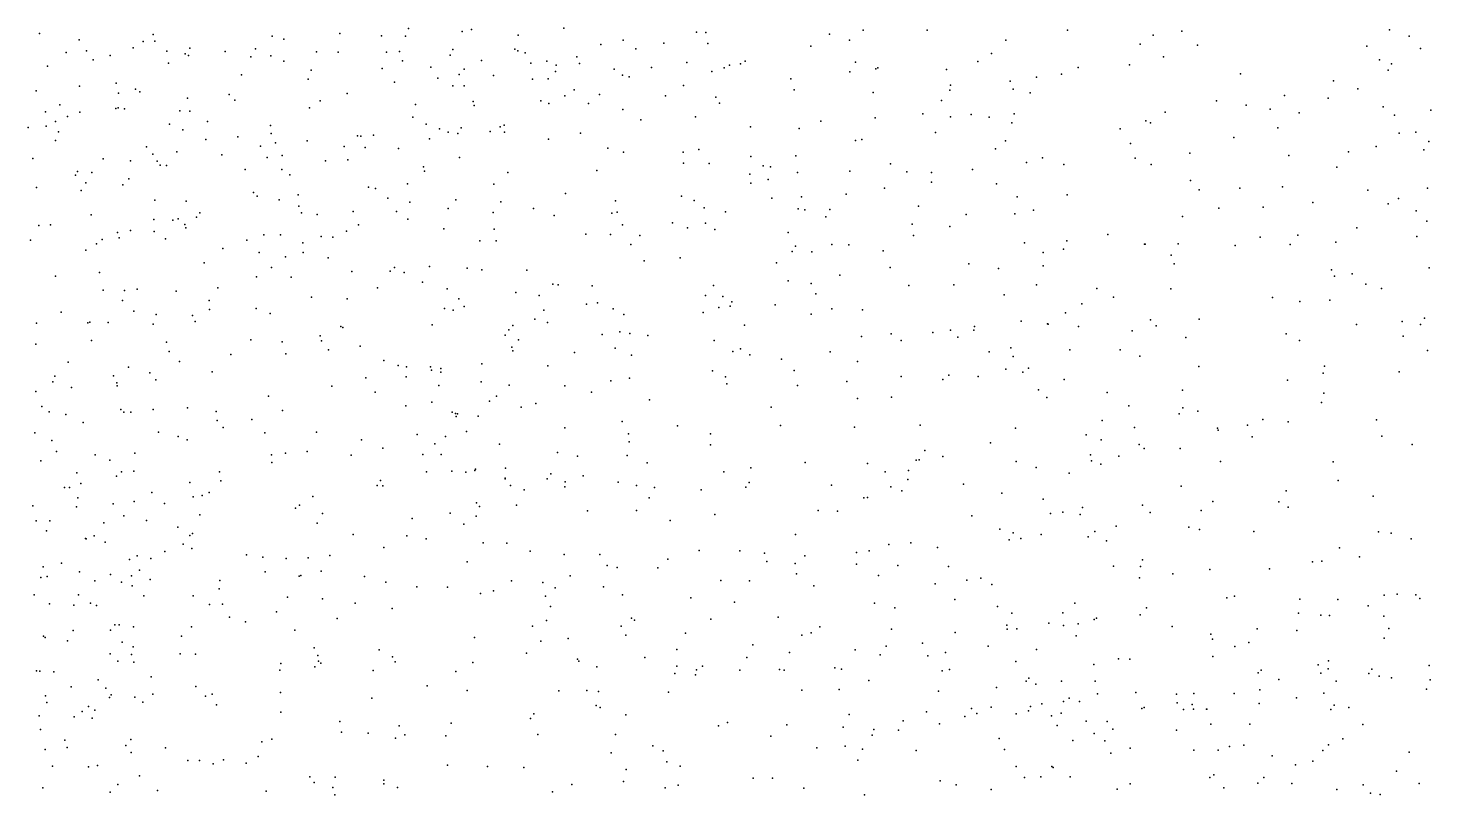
# Model space of a CAD drawing. Header units: metres. Extents: x -25 to 25, y -27.7 to 27.8.
# Drawn here: x -3.288 to -0.193, y 6.788 to 8.481 of the extents above; entities that cross this region are included whole.
import ezdxf

# ---------------------------------------------------------------- set-up
doc = ezdxf.new("R2010")
doc.units = ezdxf.units.M

msp = doc.modelspace()

# ---------------------------------------------------------------- linework, layer by layer
for p in [(-3.2628, 8.4691, 21.738), (-3.1755, 8.4551, 23.8233), (-3.0343, 8.4516, 17.6761), (-3.0116, 8.4665, 19.108), (-3.0082, 8.4519, -15.3052), (-2.7492, 8.4631, 17.8548), (-2.7238, 8.4568, -19.0664), (-2.6, 8.4691, 19.3002), (-2.508, 8.4642, 23.4197), (-2.4548, 8.4631, 21.004), (-2.4486, 8.4801, -15.51), (-2.33, 8.4735, 23.3609), (-2.3096, 8.4778, 12.5934), (-2.2066, 8.4653, 20.8836), (-2.1059, 8.4811, 24.5076), (-1.9749, 8.4547, 5.4657), (-1.8132, 8.4723, 10.1253), (-1.7924, 8.4714, 19.2335), (-1.5197, 8.4678, -10.293), (-1.4757, 8.4541, 24.2682), (-1.4456, 8.4763, 13.536), (-1.3044, 8.4767, 25.2029), (-1.1303, 8.4544, 25.274), (-0.9947, 8.4765, 12.7862), (-0.8054, 8.4653, 23.8219), (-0.7419, 8.4739, -16.9494), (-0.2838, 8.4769, 5.0261), (-0.2403, 8.4629, 4.3617), (-3.2041, 8.4273, 12.1436), (-3.1591, 8.4305, -10.4783), (-3.1066, 8.4207, 25.0417), (-3.056, 8.4373, -19.7069), (-2.9816, 8.4303, 10.9263), (-2.9417, 8.4245, 12.312), (-2.9338, 8.4205, 24.739), (-2.9312, 8.437, 24.9233), (-2.8529, 8.4297, 14.7608), (-2.7861, 8.435, 5.5727), (-2.7522, 8.4201, 24.9017), (-2.6516, 8.4288, 14.1658), (-2.6037, 8.4278, 12.4833), (-2.497, 8.4278, 13.9778), (-2.4682, 8.4296, 12.5712), (-2.3564, 8.4212, 24.9471), (-2.351, 8.4335, 13.873), (-2.2138, 8.4347, 19.376), (-2.2074, 8.431, 18.4876), (-2.1908, 8.4267, -15.6588), (-2.0243, 8.4448, 9.7911), (-1.9466, 8.4352, 13.703), (-1.8851, 8.4475, 9.9192), (-1.788, 8.4468, -17.7912), (-1.5606, 8.4414, 23.3304), (-1.1623, 8.4251, 23.9995), (-0.8344, 8.4456, 23.6051), (-0.7078, 8.4435, 6.2088), (-0.334, 8.4414, -13.9995), (-0.2154, 8.4356, 19.7613), (-3.2454, 8.3972, 24.9051), (-3.144, 8.4108, 24.7332), (-2.9783, 8.4034, 25.196), (-2.7961, 8.4176, -24.98), (-2.7235, 8.408, 25.128), (-2.5067, 8.3916, 24.9839), (-2.4617, 8.409, 10.49), (-2.3992, 8.3946, -25.0614), (-2.3256, 8.3903, 20.9608), (-2.2875, 8.4092, 9.6561), (-2.1784, 8.4033, 25.1921), (-2.1431, 8.4077, 13.7881), (-2.1227, 8.3991, 24.3681), (-2.0769, 8.4173, 20.6007), (-2.0714, 8.4032, 10.3339), (-1.9947, 8.3904, 24.2592), (-1.9124, 8.3937, 18.8823), (-1.8341, 8.4052, 24.2389), (-1.7517, 8.3935, 13.6998), (-1.7406, 8.3995, -24.7493), (-1.7157, 8.4019, 23.3302), (-1.706, 8.4079, -10.5163), (-1.4621, 8.406, 25.3142), (-1.4171, 8.391, 12.6644), (-1.4133, 8.3933, 23.357), (-1.2611, 8.3899, 13.4845), (-1.1923, 8.4074, 23.4043), (-0.9712, 8.3939, 23.681), (-0.8578, 8.3998, 25.4936), (-0.7826, 8.4175, 20.1036), (-0.3061, 8.4108, -26.586), (-0.2797, 8.4022, 6.2401), (-3.0939, 8.3596, 15.0962), (-2.8172, 8.3776, 21.2556), (-2.6698, 8.3685, 21.1304), (-2.6635, 8.3884, 18.0512), (-2.4792, 8.3617, 24.6886), (-2.3839, 8.3707, -10.6354), (-2.3367, 8.3788, 19.29), (-2.2608, 8.376, 10.421), (-2.1752, 8.3681, 19.2148), (-2.14, 8.3689, 12.8047), (-2.1241, 8.3849, -10.7452), (-1.9767, 8.377, -24.8615), (-1.9614, 8.3732, 19.0366), (-1.7789, 8.3855, 12.7905), (-1.6046, 8.3689, 12.7469), (-1.4748, 8.3848, 13.6941), (-1.1213, 8.364, 23.8235), (-1.0627, 8.3724, 25.4111), (-1.0078, 8.3796, -9.5038), (-0.613, 8.3801, 19.9665), (-0.4078, 8.3643, -15.673), (-0.2869, 8.3878, 4.7608), (-3.2702, 8.3423, 24.6102), (-3.1748, 8.3528, 25.2398), (-3.0886, 8.3376, 12.3165), (-3.0507, 8.3462, 21.4888), (-3.0413, 8.3405, 9.9759), (-2.844, 8.3343, 19.0378), (-2.5841, 8.3369, 25.244), (-2.3507, 8.3535, 25.1898), (-2.3256, 8.3537, 12.757), (-2.1035, 8.3315, -18.9067), (-2.083, 8.3444, 25.3363), (-2.0273, 8.3347, 23.2896), (-1.8814, 8.3312, 25.4031), (-1.8418, 8.3544, -18.3773), (-1.7702, 8.3287, 9.9142), (-1.5976, 8.3444, 25.4008), (-1.4233, 8.3386, -17.5902), (-1.2544, 8.3437, 12.6734), (-1.2525, 8.355, 25.3646), (-1.1141, 8.3464, -9.7185), (-1.0769, 8.3378, 13.0671), (-0.5154, 8.332, 6.2082), (-0.3537, 8.3468, 20.5326), (-3.2495, 8.2962, 12.2432), (-3.2182, 8.3117, 23.7548), (-3.094, 8.3033, 24.4307), (-3.0893, 8.3052, 10.1779), (-3.0752, 8.3029, 25.3997), (-2.9529, 8.2983, 14.8766), (-2.9363, 8.3266, 24.4719), (-2.9307, 8.2976, 12.4291), (-2.8314, 8.3218, 25.3958), (-2.6667, 8.3049, 23.4807), (-2.6436, 8.3204, 19.1068), (-2.4334, 8.3127, 10.6414), (-2.306, 8.319, 24.4247), (-2.3037, 8.3098, 20.4963), (-2.1563, 8.3201, 18.7407), (-2.1391, 8.3149, 19.0579), (-2.0517, 8.3144, 20.8559), (-1.9756, 8.3016, 9.6989), (-1.7625, 8.3154, 10.2193), (-1.2727, 8.3213, 5.7111), (-0.6655, 8.3202, 6.1131), (-0.5999, 8.3107, 20.4576), (-0.5471, 8.3024, -8.9874), (-0.4196, 8.326, -25.9655), (-0.2982, 8.3072, 19.8775), (-0.1925, 8.2999, -26.8396), (-3.2278, 8.2749, 15.0752), (-3.2011, 8.2856, 20.4701), (-3.1739, 8.2952, 21.6135), (-2.9761, 8.2688, 5.6021), (-2.8918, 8.2752, 9.8886), (-2.7533, 8.2658, 20.5126), (-2.4387, 8.2846, 18.4176), (-2.4096, 8.2691, 14.0101), (-2.2375, 8.2666, 10.545), (-1.9362, 8.2782, 10.3641), (-1.8153, 8.285, 24.0916), (-1.5387, 8.2756, 24.0101), (-1.419, 8.2831, 25.4287), (-1.314, 8.2919, -16.0068), (-1.2526, 8.2854, 13.6436), (-1.207, 8.2901, -9.9607), (-1.167, 8.2841, 23.6865), (-1.1174, 8.272, 5.7729), (-1.1123, 8.2914, 12.7568), (-0.8217, 8.2765, 20.2737), (-0.8112, 8.2721, 25.6003), (-0.7788, 8.2955, 6.0076), (-0.4829, 8.2938, 25.6637), (-0.2726, 8.2888, 6.1138), (-3.288, 8.2617, 5.3842), (-3.2478, 8.2648, -20.2573), (-3.2206, 8.2519, -24.7619), (-2.9462, 8.2566, 17.876), (-2.8955, 8.2354, 10.8733), (-2.8253, 8.241, 23.5611), (-2.7513, 8.2484, 9.7939), (-2.5614, 8.2434, 20.5208), (-2.5538, 8.2422, 23.3832), (-2.526, 8.245, 12.7657), (-2.4025, 8.2368, 21.0314), (-2.3804, 8.2585, 19.0623), (-2.3608, 8.2514, 9.6402), (-2.34, 8.2481, -19.0358), (-2.3326, 8.2611, 18.5954), (-2.2685, 8.2525, 13.9328), (-2.2465, 8.2628, 12.9124), (-2.2368, 8.2515, 18.9307), (-2.1394, 8.2362, 5.5744), (-2.0691, 8.2494, 10.4517), (-1.6938, 8.2628, 13.8184), (-1.5865, 8.2594, -15.9967), (-1.4486, 8.2349, 12.8125), (-1.2858, 8.2502, 23.7879), (-0.8784, 8.2586, -15.9196), (-0.6276, 8.2394, -15.8437), (-0.5306, 8.2608, -24.3741), (-0.2629, 8.2494, 20.6395), (-0.2259, 8.2513, 5.9437), (-3.2271, 8.2331, 25.4004), (-3.0267, 8.2192, 20.5379), (-2.9597, 8.2078, 18.9182), (-2.7752, 8.2205, 25.5151), (-2.742, 8.2279, 24.4139), (-2.6723, 8.232, -10.5993), (-2.5905, 8.2198, -19.1308), (-2.5443, 8.2177, 24.4294), (-2.4709, 8.2153, 10.7891), (-2.0087, 8.2157, 25.4698), (-1.9739, 8.2071, 5.6063), (-1.8424, 8.2074, 23.2987), (-1.8079, 8.2133, -10.6467), (-1.4625, 8.2331, -10.2806), (-1.1536, 8.2146, 13.5236), (-1.1316, 8.232, 13.3661), (-0.8558, 8.2265, -17.4049), (-0.7246, 8.2046, 20.559), (-0.3745, 8.2079, -15.8417), (-0.3133, 8.2199, -26.472), (-0.2083, 8.2122, 4.3959), (-0.1969, 8.2306, 4.938), (-3.2774, 8.1929, 10.5164), (-3.1223, 8.1926, 23.6808), (-3.0622, 8.1882, 14.9597), (-3.0129, 8.2024, 10.2773), (-3.0034, 8.1874, 25.5539), (-2.9962, 8.1788, 24.3007), (-2.9823, 8.1777, 21.375), (-2.8603, 8.2016, 18.0051), (-2.7607, 8.1957, 21.1803), (-2.7271, 8.1997, 18.1636), (-2.6317, 8.1883, 14.2148), (-2.5825, 8.1901, 18.956), (-2.4151, 8.1751, 12.929), (-2.3357, 8.1951, -15.5691), (-1.8417, 8.1832, -18.7007), (-1.7851, 8.1825, 9.7339), (-1.6935, 8.1976, 5.629), (-1.666, 8.177, 23.3463), (-1.6496, 8.1748, -10.4803), (-1.5942, 8.1991, 10.0473), (-1.3847, 8.1813, 5.6578), (-1.0849, 8.1841, -16.1561), (-1.0496, 8.1946, 12.8875), (-1.0025, 8.1801, -17.6637), (-0.8453, 8.194, 20.4448), (-0.8098, 8.1797, 5.9064), (-0.5063, 8.1997, 19.9916), (-0.4002, 8.1742, 6.0858), (-3.1833, 8.1563, 5.3372), (-3.1787, 8.1648, 17.7391), (-3.1476, 8.1622, 18.8839), (-3.0656, 8.1484, 10.8073), (-2.8088, 8.169, -15.2837), (-2.7279, 8.1692, 12.6685), (-2.7106, 8.1569, 5.6007), (-2.4133, 8.1654, 18.7985), (-2.2296, 8.1623, 20.9571), (-2.033, 8.167, -19.0454), (-1.6953, 8.1584, 23.955), (-1.6551, 8.1467, 9.8424), (-1.5899, 8.162, 25.5205), (-1.4746, 8.165, 13.9103), (-1.349, 8.1641, 23.5379), (-1.2943, 8.1625, 13.8656), (-1.2038, 8.1691, -17.8088), (-0.7233, 8.1448, 25.6829), (-3.2693, 8.1291, 12.3699), (-3.1711, 8.1229, 21.5754), (-3.1607, 8.1392, 24.2733), (-3.0787, 8.1348, 10.4517), (-2.7907, 8.1178, 20.5832), (-2.692, 8.1128, 24.3233), (-2.5365, 8.1302, -15.4236), (-2.5217, 8.1266, 21.0688), (-2.451, 8.1374, 24.3359), (-2.2606, 8.1363, 23.2269), (-2.1021, 8.116, 24.0672), (-1.8464, 8.1104, -18.9386), (-1.6931, 8.1385, -18.3482), (-1.4829, 8.1145, 23.4061), (-1.3979, 8.1274, 25.5131), (-1.2944, 8.1408, -16.3832), (-1.1513, 8.1375, 13.6769), (-0.9954, 8.1128, 25.5778), (-0.7039, 8.124, -16.0417), (-0.6139, 8.1277, 6.0235), (-0.5201, 8.1304, -17.1075), (-0.3319, 8.1234, -26.0334), (-0.2003, 8.1275, 4.5371), (-3.008, 8.1011, 14.7656), (-2.9391, 8.0988, 14.5946), (-2.7826, 8.1097, 10.0809), (-2.7341, 8.1018, 18.8918), (-2.6904, 8.0881, -19.3084), (-2.4939, 8.1054, 23.3175), (-2.4457, 8.0965, 20.5928), (-2.3611, 8.083, 10.7124), (-2.3444, 8.102, 25.4928), (-2.2447, 8.0972, 24.1488), (-2.1726, 8.083, 10.5641), (-1.9915, 8.1, 13.0817), (-1.8185, 8.1005, 5.5933), (-1.7962, 8.0843, -16.2886), (-1.6465, 8.1057, 10.1758), (-1.5886, 8.0823, 23.8502), (-1.5817, 8.1087, -24.7292), (-1.5741, 8.0797, -16.8312), (-1.519, 8.0803, 5.595), (-1.3235, 8.0883, 12.8532), (-1.1052, 8.1084, -24.6415), (-0.6607, 8.0835, 20.765), (-0.5627, 8.0854, 25.7184), (-0.4529, 8.0957, 20.7634), (-0.2869, 8.0932, 25.7116), (-0.2641, 8.1047, 20.7779), (-3.1484, 8.0689, 25.6209), (-3.0108, 8.0585, -20.0719), (-2.9687, 8.0573, 18.8251), (-2.9566, 8.0598, 18.0091), (-2.9166, 8.0634, 10.3894), (-2.909, 8.0736, 12.6152), (-2.685, 8.0729, 23.4023), (-2.6501, 8.0699, 18.3873), (-2.5703, 8.076, 18.5831), (-2.4749, 8.0759, -10.7966), (-2.4499, 8.0596, 14.096), (-2.262, 8.0738, 13.0922), (-2.1273, 8.0673, 20.7486), (-1.9997, 8.0723, -10.733), (-1.988, 8.0747, 20.8507), (-1.8661, 8.0511, -16.4889), (-1.7935, 8.0507, 10.3118), (-1.7494, 8.0754, -16.6998), (-1.5278, 8.0645, 12.9484), (-1.2183, 8.0694, 25.5358), (-1.1106, 8.0714, -16.5033), (-1.0695, 8.0791, 13.2315), (-0.741, 8.0649, -9.0299), (-0.2253, 8.0777, -25.7936), (-0.2015, 8.0549, -24.3169), (-3.2639, 8.045, -20.2743), (-3.2383, 8.047, 23.5965), (-3.091, 8.0297, 21.4651), (-3.0868, 8.018, 17.9308), (-3.0623, 8.0344, -24.7944), (-3.0098, 8.0319, 5.3748), (-2.9423, 8.0477, 23.5297), (-2.9395, 8.0399, 10.7685), (-2.7676, 8.0245, 5.5375), (-2.7309, 8.0248, 12.8249), (-2.6412, 8.0212, 14.2195), (-2.6152, 8.0197, 20.6206), (-2.5854, 8.0331, 25.6419), (-2.5589, 8.0465, 5.634), (-2.3709, 8.0378, 9.6541), (-2.2597, 8.0371, -10.8358), (-2.0573, 8.0263, -24.8233), (-2.0027, 8.0257, 23.949), (-1.9762, 8.0469, 13.9731), (-1.9379, 8.0235, -19.1828), (-1.833, 8.0399, 23.2922), (-1.7728, 8.0364, 25.5701), (-1.6109, 8.0302, 23.3813), (-1.3373, 8.048, -24.676), (-1.3345, 8.023, 5.594), (-1.2541, 8.0429, -18.0042), (-0.9051, 8.0253, -16.4142), (-0.5696, 8.0194, -16.2455), (-0.4862, 8.0242, -8.867), (-0.3558, 8.0404, -16.1718), (-0.2239, 8.0213, -26.5588), (-3.2824, 8.0127, 24.2124), (-3.1604, 7.9905, 5.1454), (-3.1371, 8.0046, 12.5328), (-3.1243, 8.0146, 14.9046), (-2.9847, 8.0155, 10.6085), (-2.8581, 7.9945, 21.224), (-2.8056, 8.0131, 18.2167), (-2.6819, 8.0073, 21.1073), (-2.2913, 8.0113, 20.9811), (-2.255, 8.0111, -19.2219), (-1.9577, 8.0034, 5.5536), (-1.6017, 7.9879, 9.6761), (-1.5947, 7.9999, 5.4507), (-1.5584, 7.9868, 23.7058), (-1.5144, 8.0033, 9.9228), (-1.4768, 8.0028, -18.2631), (-1.401, 7.9895, 14.0771), (-1.0895, 8.0067, 13.5871), (-1.0033, 7.9928, 5.675), (-0.9961, 8.0111, -17.835), (-0.8249, 8.0043, 25.6743), (-0.8232, 8.0043, 5.7931), (-0.7502, 8.0047, 20.9188), (-0.6242, 8.0015, 20.1159), (-0.5034, 8.0033, 20.8935), (-0.4025, 8.0087, 5.9912), (-2.8997, 7.963, 20.6187), (-2.7784, 7.9858, 25.7114), (-2.7202, 7.9759, 18.7758), (-2.6806, 7.9858, 10.7776), (-2.626, 7.974, 12.9729), (-1.9289, 7.9674, 9.5074), (-1.8493, 7.9736, -16.9612), (-1.6363, 7.9627, -18.7388), (-1.2122, 7.9605, -10.0388), (-1.0484, 7.9561, 20.7894), (-1.0483, 7.9855, 13.0817), (-0.7657, 7.9795, -24.4003), (-0.7588, 7.9609, -17.5397), (-3.2277, 7.9338, 21.6322), (-3.1306, 7.9419, -15.3031), (-2.7841, 7.9318, 14.3326), (-2.7509, 7.9529, 10.2955), (-2.7075, 7.9311, 18.5589), (-2.5738, 7.9436, 9.9396), (-2.4887, 7.9443, 23.2698), (-2.4798, 7.9527, 9.7707), (-2.4582, 7.9417, 10.7223), (-2.402, 7.9547, 13.1407), (-2.3194, 7.951, 14.0681), (-2.2868, 7.9471, 24.0774), (-2.1873, 7.9469, 23.1846), (-1.4966, 7.9358, -10.3868), (-1.3861, 7.9526, 5.4393), (-1.147, 7.9502, -9.6445), (-0.4118, 7.9477, -24.3241), (-0.4051, 7.9337, 19.9816), (-0.3662, 7.9389, 25.7183), (-0.1961, 7.9521, -25.977), (-3.1225, 7.9023, 24.1312), (-3.0755, 7.902, 14.7941), (-3.0474, 7.9049, 25.7386), (-2.9609, 7.9002, 23.4259), (-2.8695, 7.908, 12.776), (-2.5166, 7.9077, 14.152), (-2.4178, 7.9203, -24.9248), (-2.3635, 7.9057, 20.7125), (-2.2118, 7.8977, 13.2233), (-2.13, 7.9161, 5.4954), (-2.118, 7.9144, 25.6134), (-2.0434, 7.9118, -16.7988), (-1.7758, 7.9127, 14.0495), (-1.6108, 7.9229, -18.9869), (-1.5598, 7.9176, 13.0475), (-1.55, 7.8945, 10.0869), (-1.3446, 7.9129, 12.9437), (-1.2451, 7.9144, -16.9958), (-1.0628, 7.9143, 13.889), (-0.9296, 7.9063, 20.9711), (-0.7663, 7.9054, 20.237), (-0.3358, 7.9157, 20.99), (-0.3016, 7.9064, 5.9118), (-3.0799, 7.8797, 12.623), (-2.8882, 7.8795, -19.9083), (-2.6627, 7.8872, -10.7797), (-2.5837, 7.8837, 24.1521), (-2.3378, 7.8836, 25.6689), (-2.3255, 7.8668, 10.5931), (-2.1599, 7.8906, 20.911), (-2.0557, 7.872, 5.2536), (-2.0318, 7.8744, 23.8997), (-1.7934, 7.8906, 9.4944), (-1.7635, 7.864, 13.1659), (-1.7553, 7.8889, 23.7517), (-1.7387, 7.8676, 10.2275), (-1.7348, 7.8767, -24.6397), (-1.6393, 7.8705, 25.624), (-1.1343, 7.8924, 5.5633), (-0.9627, 7.8722, -9.2187), (-0.8927, 7.8871, -16.6195), (-0.5424, 7.8861, -17.2608), (-0.4815, 7.8778, 5.9583), (-0.4153, 7.8806, -17.0885), (-3.2151, 7.8542, 4.9642), (-3.1515, 7.832, 23.3945), (-3.0545, 7.8564, 18.0069), (-3.0055, 7.8491, 21.3688), (-2.9251, 7.8463, 24.1059), (-2.9192, 7.8334, 18.7278), (-2.8874, 7.8601, 14.4248), (-2.7844, 7.8624, 12.9146), (-2.7539, 7.8514, 20.6744), (-2.369, 7.8619, 20.987), (-2.3502, 7.8586, 5.6064), (-2.1695, 7.8388, 14.0585), (-2.1499, 7.8587, -10.7081), (-1.9971, 7.8614, 20.8413), (-1.9736, 7.8491, -24.6495), (-1.7985, 7.853, 23.3015), (-1.56, 7.8495, 14.163), (-1.5144, 7.8615, 9.6391), (-1.4465, 7.8593, -17.1864), (-1.0969, 7.8344, -18.1601), (-0.9988, 7.8524, 13.7268), (-0.8116, 7.837, 25.668), (-0.7041, 7.8385, 5.8375), (-0.2557, 7.8333, 25.6981), (-0.207, 7.8406, 21.1176), (-3.2695, 7.8299, 18.7739), (-3.1562, 7.8303, 21.5392), (-3.1115, 7.831, -20.2257), (-3.0122, 7.8278, 14.5934), (-2.6432, 7.8021, 13.1088), (-2.598, 7.822, 10.173), (-2.5933, 7.82, 25.7536), (-2.3964, 7.8259, 9.7143), (-2.235, 7.8032, -19.4142), (-2.2268, 7.8147, 20.7721), (-2.2184, 7.8249, 23.9718), (-2.1415, 7.8311, 9.5262), (-2.0209, 7.805, 10.3773), (-1.9824, 7.8106, 5.081), (-1.9604, 7.8069, 13.2631), (-1.9201, 7.8025, -10.5173), (-1.7073, 7.8252, -17.2247), (-1.3832, 7.8065, 9.8197), (-1.2914, 7.8089, 14.2098), (-1.2527, 7.8141, 5.3504), (-1.2014, 7.8144, -18.3664), (-1.1997, 7.8225, 12.9649), (-1.0388, 7.8284, 13.1029), (-1.0371, 7.8277, -16.8941), (-0.9702, 7.8223, 20.4797), (-0.8514, 7.813, 5.7156), (-0.7988, 7.8239, 21.1064), (-0.5121, 7.8062, -8.8284), (-0.3569, 7.8266, 21.1529), (-0.2538, 7.8011, -8.7182), (-0.2155, 7.8266, -16.8187), (-3.2709, 7.7833, 21.6915), (-3.1483, 7.7918, -10.4755), (-2.9825, 7.7881, 20.6551), (-2.7965, 7.7926, 5.3134), (-2.7276, 7.7884, -19.6936), (-2.6403, 7.7908, 10.3276), (-2.6247, 7.7706, 23.2747), (-2.555, 7.7787, 10.5394), (-2.2205, 7.7768, -16.4241), (-2.2056, 7.7933, 5.3271), (-1.9924, 7.7744, -17.1014), (-1.7742, 7.7913, 25.6604), (-1.7161, 7.7729, 14.1584), (-1.4489, 7.8004, 13.0409), (-1.3613, 7.7915, 5.1514), (-1.2363, 7.7987, -24.4829), (-1.1198, 7.7752, 14.1904), (-0.9895, 7.7706, 25.6258), (-0.8784, 7.7705, -17.819), (-0.7332, 7.7981, -8.9733), (-0.4826, 7.7913, 20.0529), (-3.1992, 7.7439, 24.0953), (-2.9766, 7.7675, 12.7682), (-2.9541, 7.7452, -10.5956), (-2.8405, 7.7607, 23.3331), (-2.7193, 7.7618, 21.1349), (-2.5033, 7.7471, 5.4703), (-2.2865, 7.7402, 25.7287), (-2.2181, 7.7685, 10.4438), (-2.0826, 7.7648, 25.6934), (-1.9564, 7.7594, 23.7942), (-1.7328, 7.7671, 4.9513), (-1.6952, 7.7596, 23.4261), (-1.6256, 7.7503, 13.1514), (-1.5181, 7.7667, 5.0051), (-1.458, 7.7452, -19.0531), (-1.1671, 7.7661, -9.8724), (-1.1146, 7.7558, 20.6054), (-0.8351, 7.757, 20.3406), (-0.2002, 7.7696, 19.8108), (-3.2289, 7.713, 20.6538), (-3.0996, 7.7136, 18.7344), (-3.0662, 7.7328, -15.2717), (-3.0191, 7.7203, 25.8169), (-2.8818, 7.7224, 12.9014), (-2.5428, 7.7087, 13.2271), (-2.471, 7.7365, 9.8611), (-2.4534, 7.7113, -10.8934), (-2.4526, 7.7336, 25.7586), (-2.3997, 7.7333, 23.9952), (-2.3977, 7.7259, 10.4479), (-2.3774, 7.7294, 20.7558), (-2.3769, 7.7219, 23.1877), (-2.1408, 7.7357, 13.2992), (-1.961, 7.7081, 23.1971), (-1.7774, 7.7248, 23.6031), (-1.7494, 7.7112, 13.2367), (-1.5976, 7.7254, -24.5141), (-1.3615, 7.7117, -18.8542), (-1.2565, 7.7148, -17.2271), (-1.1919, 7.7121, -10.157), (-1.1305, 7.728, 20.9319), (-1.0927, 7.7215, -17.0887), (-1.0806, 7.7307, -9.4179), (-0.7043, 7.7341, -24.2784), (-0.4305, 7.7195, 5.911), (-0.4272, 7.7351, 21.2898), (-0.2629, 7.722, 21.3329), (-3.2707, 7.6792, 14.9593), (-3.2331, 7.7, -17.443), (-3.1924, 7.6876, 4.8685), (-3.0923, 7.6983, 18.0018), (-3.0917, 7.6916, 23.265), (-3.0057, 7.7045, 5.0163), (-2.6176, 7.6908, 23.9664), (-2.522, 7.6771, 14.1832), (-2.3818, 7.6918, 5.3081), (-2.2883, 7.7001, -24.6579), (-2.2262, 7.6928, 20.9011), (-2.1034, 7.6917, 10.2988), (-2.0446, 7.6774, 20.8438), (-2.0022, 7.7027, 9.4178), (-1.7463, 7.6956, 9.4255), (-1.5902, 7.6925, -10.3973), (-1.4811, 7.7006, -17.3311), (-1.2696, 7.7051, 20.7993), (-1.0583, 7.6829, 13.1562), (-1.0019, 7.7054, 5.5376), (-0.7406, 7.6817, -16.7469), (-0.509, 7.7038, -16.5996), (-3.2577, 7.646, 17.8421), (-2.7574, 7.6685, -24.6999), (-2.4541, 7.6472, 21.0037), (-2.3973, 7.6551, -15.4861), (-2.2699, 7.6577, -15.9733), (-2.2545, 7.6687, 23.8686), (-2.1676, 7.6523, -17.0133), (-1.9165, 7.6602, 25.7036), (-1.4576, 7.6638, 9.9608), (-1.383, 7.6664, 4.9422), (-1.0399, 7.6654, -18.4014), (-0.9068, 7.6764, -9.1606), (-0.8593, 7.6472, 13.9091), (-0.4342, 7.6546, -24.2666), (-0.4285, 7.6753, -16.8343), (-3.2413, 7.6342, 23.1388), (-3.2045, 7.6283, 21.6187), (-3.0831, 7.6394, 12.709), (-3.0769, 7.6331, 21.4631), (-3.0612, 7.633, 20.6924), (-3.0122, 7.6389, 14.6321), (-2.9361, 7.6429, 18.6481), (-2.8729, 7.6351, 25.8541), (-2.8707, 7.6151, 14.4325), (-2.7943, 7.6172, -10.7999), (-2.7268, 7.6371, 20.7173), (-2.3522, 7.6334, -15.6923), (-2.3446, 7.6302, 10.2448), (-2.343, 7.6238, 13.3138), (-2.3403, 7.6295, 14.1305), (-2.2946, 7.6242, -16.7369), (-2.1996, 7.6444, 5.0641), (-1.6485, 7.6445, 4.8461), (-0.9178, 7.6151, 13.4713), (-0.748, 7.6298, 20.268), (-0.7401, 7.643, 21.2074), (-0.7066, 7.6355, -17.4422), (-0.5637, 7.6168, 5.8812), (-0.3123, 7.6163, 5.8757), (-3.2729, 7.5879, 18.7494), (-3.1665, 7.6103, 25.8448), (-3, 7.5893, -24.5955), (-2.8572, 7.5994, -19.9032), (-2.7659, 7.588, 23.8635), (-2.6517, 7.5892, 25.848), (-2.4296, 7.584, 23.752), (-2.3206, 7.5909, 9.6387), (-2.1035, 7.5985, 14.1208), (-1.977, 7.6129, 23.6676), (-1.9633, 7.5855, 4.8449), (-1.8549, 7.6034, 13.3029), (-1.7819, 7.5853, 4.7949), (-1.628, 7.604, 14.254), (-1.4644, 7.6004, 25.6542), (-1.3197, 7.6046, 9.6518), (-1.1095, 7.598, -18.5916), (-0.8468, 7.5996, 14.105), (-0.6638, 7.5983, -17.2071), (-0.6622, 7.5934, -16.9287), (-0.5974, 7.6048, 25.6098), (-0.5073, 7.612, 21.3714), (-3.2354, 7.5704, -19.1738), (-2.957, 7.5793, 18.1921), (-2.9372, 7.5723, 23.1807), (-2.5521, 7.5723, -19.6724), (-2.5053, 7.5535, 23.2904), (-2.3901, 7.5634, 20.7714), (-2.3672, 7.5794, 25.7945), (-2.2478, 7.5624, -10.6538), (-1.962, 7.5677, -19.581), (-1.782, 7.5611, 14.2161), (-1.1646, 7.5654, 5.0326), (-0.9536, 7.5831, 14.2595), (-0.9205, 7.5725, -24.2048), (-0.8361, 7.5622, 13.7399), (-0.825, 7.5534, 25.5819), (-0.7456, 7.5534, 5.7505), (-0.5871, 7.5786, -8.8967), (-0.3007, 7.58, 25.5875), (-0.2341, 7.5621, 19.7871), (-3.2595, 7.5259, -18.7508), (-3.2254, 7.5464, 4.7975), (-3.14, 7.539, -16.9572), (-3.1078, 7.5277, -17.2538), (-3.0523, 7.5429, 14.7915), (-2.7509, 7.5388, 23.2924), (-2.72, 7.5425, 13.1809), (-2.672, 7.5466, 23.6318), (-2.5751, 7.5381, -15.1021), (-2.4171, 7.5399, 9.9961), (-2.3768, 7.5398, -16.5277), (-2.12, 7.5444, 23.6217), (-2.0755, 7.5361, 13.3663), (-1.9663, 7.5373, 23.5182), (-1.5733, 7.5223, 9.4145), (-1.3287, 7.5274, 20.806), (-1.3216, 7.5281, -18.9881), (-1.3091, 7.5485, -17.3703), (-1.2696, 7.5354, 14.3695), (-1.1074, 7.5241, 14.3611), (-0.944, 7.5392, 20.4068), (-0.9417, 7.5262, 5.4116), (-0.8812, 7.5361, -17.1866), (-0.6572, 7.5247, 21.2862), (-0.4083, 7.5235, 21.4683), (-3.1802, 7.4991, -17.6487), (-3.0926, 7.4917, 18.6916), (-3.0815, 7.5019, -20.2066), (-3.0548, 7.5028, 18.0512), (-2.8655, 7.5013, 21.2795), (-2.7501, 7.522, 5.0462), (-2.4091, 7.5019, -16.0396), (-2.3531, 7.5032, 23.4593), (-2.322, 7.5009, 5.0455), (-2.302, 7.5044, -24.3532), (-2.3006, 7.5078, 23.2331), (-2.2347, 7.5098, 14.1547), (-2.1348, 7.497, 23.1916), (-2.0628, 7.4928, 9.3713), (-1.922, 7.5211, -24.1067), (-1.7528, 7.5019, 9.3363), (-1.6933, 7.5106, -17.4177), (-1.4358, 7.5198, -24.1905), (-1.3971, 7.5018, -19.4352), (-1.345, 7.5042, 4.8398), (-1.0636, 7.5114, 13.2233), (-0.991, 7.4984, 5.2322), (-0.9209, 7.5182, 21.0932), (-3.2074, 7.4673, 21.646), (-3.1965, 7.4668, -15.4107), (-3.1718, 7.4756, 12.6734), (-2.9314, 7.4783, 18.4286), (-2.863, 7.4818, 20.7188), (-2.5176, 7.4711, -15.7313), (-2.5105, 7.4821, 21.0584), (-2.5051, 7.4708, -24.429), (-2.2355, 7.4873, -19.6174), (-2.2349, 7.4865, 10.0784), (-2.2236, 7.4711, 9.5523), (-2.1936, 7.4622, 4.9178), (-2.1428, 7.4859, 25.7736), (-2.1034, 7.4685, -17.214), (-2.103, 7.4796, 20.8583), (-1.986, 7.4786, 10.0588), (-1.9455, 7.4711, 14.1992), (-1.9059, 7.4672, -17.3667), (-1.8029, 7.4622, -19.6907), (-1.704, 7.4676, -24.0477), (-1.697, 7.4777, 10.017), (-1.5151, 7.4719, 4.7564), (-1.3846, 7.4683, -19.7402), (-1.3466, 7.4845, 13.1468), (-1.2236, 7.4743, 20.6069), (-0.7438, 7.4697, 20.2362), (-0.3973, 7.4827, 5.8555), (-3.1785, 7.4442, 23.8564), (-3.1003, 7.4311, 4.7913), (-3.0537, 7.4361, 23.0419), (-3.0152, 7.4561, 25.8986), (-2.9872, 7.4318, -16.7919), (-2.9239, 7.4466, 13.0008), (-2.9035, 7.4497, 14.5958), (-2.8881, 7.4558, -24.4507), (-2.6595, 7.4468, 21.1261), (-2.2984, 7.433, -16.9623), (-1.9174, 7.4442, 13.3892), (-1.444, 7.4441, 9.8638), (-1.4357, 7.4452, 25.6505), (-1.3602, 7.4593, 9.491), (-1.1395, 7.4546, -18.7584), (-1.0484, 7.4416, 20.9862), (-0.6735, 7.4361, 13.9923), (-0.5278, 7.4354, 21.3974), (-0.5123, 7.4594, 20.0383), (-0.3199, 7.448, -24.2103), (-3.2775, 7.4269, 21.7793), (-3.1814, 7.4243, -19.021), (-3.0765, 7.4044, 12.8086), (-2.9093, 7.4065, 4.8462), (-2.6978, 7.4216, 14.373), (-2.689, 7.428, -14.8769), (-2.6385, 7.4097, -15.4325), (-2.4406, 7.3989, -16.2733), (-2.3569, 7.4107, 20.7695), (-2.2994, 7.4036, 9.6904), (-2.2921, 7.4249, 9.9058), (-2.2104, 7.4282, -23.9312), (-2.0534, 7.4158, 4.8067), (-1.9457, 7.4163, 25.7546), (-1.7723, 7.4076, 25.7244), (-1.5445, 7.4164, 14.3548), (-1.5018, 7.4147, 13.2574), (-1.2054, 7.4044, 13.1956), (-1.0322, 7.4099, 14.4472), (-1.0049, 7.4123, 5.0878), (-0.9668, 7.4071, -9.3357), (-0.9615, 7.423, -18.296), (-0.829, 7.4279, 5.5541), (-0.8124, 7.412, 13.612), (-0.6996, 7.416, 14.2873), (-0.5074, 7.4235, 25.5042), (-3.27, 7.3937, 17.7701), (-3.2474, 7.3712, 4.7421), (-3.2399, 7.3937, 15.0236), (-3.1211, 7.3893, 23.7198), (-3.0263, 7.3939, 14.8491), (-2.9574, 7.3792, -17.319), (-2.6498, 7.3882, 4.9789), (-2.3268, 7.3863, 25.8419), (-1.8715, 7.3944, -10.4226), (-1.1439, 7.375, -9.837), (-1.1146, 7.3673, -24.0931), (-0.9343, 7.3701, 20.3569), (-0.887, 7.3816, 13.4398), (-0.7267, 7.3796, 13.7375), (-0.7033, 7.3746, -9.0405), (-0.583, 7.3697, -24.2451), (-0.3083, 7.3688, 25.4793), (-3.1611, 7.3545, 22.8694), (-3.1597, 7.354, 18.6487), (-3.142, 7.3603, 20.7656), (-3.1182, 7.3465, 17.965), (-2.9461, 7.3417, 23.1313), (-2.9307, 7.361, 23.3459), (-2.925, 7.3652, -10.9137), (-2.5704, 7.3632, 25.8782), (-2.4521, 7.3602, -24.0443), (-2.4099, 7.3537, 14.2485), (-2.2838, 7.3446, 13.4132), (-2.2319, 7.344, 14.2187), (-1.5949, 7.3634, 9.9238), (-1.3886, 7.3409, 4.7008), (-1.3402, 7.3447, 9.7054), (-1.1234, 7.3513, 20.4844), (-1.0975, 7.3546, 4.8858), (-1.0523, 7.363, 25.5608), (-0.9489, 7.3581, -17.4288), (-0.9081, 7.3493, -24.1952), (-0.2805, 7.3664, 19.7462), (-0.2358, 7.3536, 5.7634), (-3.0643, 7.3081, 23.4582), (-3.0475, 7.3163, -16.4883), (-3.0172, 7.3102, 12.9249), (-2.9865, 7.3259, 21.4255), (-2.9268, 7.3323, -24.2776), (-2.8061, 7.3184, -19.9119), (-2.7702, 7.3131, -16.9386), (-2.7184, 7.31, -24.0294), (-2.6696, 7.3115, -23.7779), (-2.6223, 7.317, 13.292), (-2.5033, 7.3343, 20.7367), (-2.1801, 7.3268, 9.4921), (-2.1049, 7.3188, 25.793), (-2.026, 7.3192, 13.4532), (-1.8762, 7.309, 4.7069), (-1.8075, 7.328, 9.9115), (-1.7174, 7.3272, 9.2272), (-1.6631, 7.322, -19.8525), (-1.5742, 7.316, 13.3759), (-1.4598, 7.3238, 9.3495), (-1.4324, 7.3275, -19.9596), (-1.2813, 7.3349, -10.3716), (-0.8287, 7.3073, -9.1975), (-0.3946, 7.3335, 19.8588), (-0.3503, 7.3143, 21.5374), (-3.2543, 7.2922, -24.434), (-3.2141, 7.3001, -19.2532), (-3.1747, 7.2808, 12.6941), (-3.1063, 7.275, 21.5688), (-3.0424, 7.2844, 22.9978), (-2.7645, 7.2807, 13.2), (-2.6409, 7.282, -15.8806), (-2.3191, 7.3031, -23.7455), (-2.0104, 7.2948, 9.7937), (-1.9883, 7.2902, -23.8098), (-1.8983, 7.2894, -19.7714), (-1.658, 7.3039, 14.3269), (-1.5952, 7.2994, -10.3958), (-1.5927, 7.2768, -23.9187), (-1.46, 7.2979, 9.7916), (-1.3687, 7.295, 20.6063), (-1.2569, 7.2925, 25.6015), (-0.8932, 7.2936, 5.119), (-0.8335, 7.2924, 5.2866), (-0.7617, 7.2765, 5.5584), (-0.6801, 7.286, 25.4695), (-0.5485, 7.2876, 13.9889), (-0.4537, 7.3026, 14.3169), (-0.4331, 7.3041, -8.8984), (-3.2595, 7.268, 22.6454), (-3.2456, 7.2709, -20.684), (-3.1404, 7.2612, -10.896), (-3.0815, 7.2578, 15.0101), (-3.0594, 7.2717, -20.2281), (-3.0581, 7.2501, 4.7386), (-3.0187, 7.2639, 18.1714), (-2.8645, 7.262, -15.2511), (-2.6901, 7.2711, -11.0267), (-2.6859, 7.273, -23.5421), (-2.5456, 7.2707, -19.7612), (-2.4987, 7.2582, 21.078), (-2.4299, 7.2475, -10.8177), (-2.3623, 7.2467, 4.8875), (-2.2214, 7.261, -17.2036), (-2.1519, 7.257, -19.7138), (-2.1251, 7.2456, 9.359), (-2.092, 7.2724, 9.6361), (-2.0184, 7.2479, 9.212), (-1.7591, 7.262, -17.5363), (-1.6963, 7.2607, 25.708), (-1.5545, 7.25, 9.2374), (-1.4117, 7.2731, 13.3656), (-1.2866, 7.2542, -24.0265), (-1.2163, 7.2625, -20.0659), (-1.1856, 7.2668, -19.7918), (-1.1611, 7.253, 4.6953), (-0.8356, 7.2679, 14.5394), (-3.2748, 7.23, 20.7865), (-3.1764, 7.2299, -17.9194), (-3.0327, 7.2282, 25.9373), (-2.9234, 7.2278, -23.664), (-2.8666, 7.2431, 21.3395), (-2.7152, 7.2247, 14.5763), (-2.6386, 7.2214, 25.8889), (-2.2895, 7.2333, 25.8413), (-2.2611, 7.2389, 20.7411), (-2.1462, 7.227, 4.7912), (-1.9766, 7.23, 14.2574), (-1.8255, 7.2236, 9.0807), (-1.7291, 7.2137, 4.6141), (-1.243, 7.22, 20.4657), (-0.6428, 7.2233, 21.2734), (-0.6257, 7.2272, 13.8177), (-0.482, 7.2205, 25.4391), (-0.3983, 7.2199, 14.6373), (-0.2957, 7.229, 15.1496), (-0.2667, 7.2319, 14.3907), (-0.2255, 7.23, 14.5728), (-0.2168, 7.2219, 25.5136), (-3.2404, 7.2104, 4.6773), (-3.187, 7.2072, 21.6865), (-3.1503, 7.2114, -15.3439), (-3.137, 7.2066, -24.2237), (-2.8876, 7.2085, -17.5072), (-2.8592, 7.2096, 4.779), (-2.7399, 7.1929, -17.3288), (-2.5665, 7.2114, -16.9921), (-2.4843, 7.1997, -23.4877), (-2.1355, 7.2041, 14.2706), (-1.4204, 7.2115, 25.629), (-1.3755, 7.2013, 9.2803), (-1.1492, 7.2042, 13.3719), (-1.1175, 7.1893, 25.5438), (-1.0046, 7.1904, -18.7894), (-0.9786, 7.212, 4.8338), (-0.8343, 7.1857, 20.1843), (-0.8201, 7.2014, 13.4961), (-0.4849, 7.1895, 14.801), (-0.4353, 7.1851, 15.0324), (-0.416, 7.1846, 21.4612), (-0.3309, 7.2059, 14.8339), (-0.2966, 7.1831, 5.7328), (-3.1882, 7.1516, 17.8461), (-3.1064, 7.1523, 23.2444), (-3.0966, 7.1636, 20.774), (-3.0867, 7.1637, -20.417), (-3.0551, 7.1595, 12.9025), (-2.9274, 7.1593, 14.9365), (-2.8432, 7.181, 25.9235), (-2.8085, 7.1705, 14.7656), (-2.6997, 7.1518, 4.808), (-2.6057, 7.1781, -16.1072), (-2.1747, 7.1611, -17.3872), (-2.1441, 7.1735, -10.5776), (-1.9795, 7.1608, 4.6937), (-1.9568, 7.1785, 13.5208), (-1.9497, 7.1744, -17.5142), (-1.7811, 7.1765, 9.7362), (-1.6325, 7.1809, 9.1063), (-1.5408, 7.1598, 20.7548), (-1.3825, 7.1545, -10.411), (-1.1281, 7.1631, -19.1096), (-1.1276, 7.1544, -9.8527), (-1.1061, 7.155, 14.5746), (-1.0354, 7.1679, -17.7158), (-1.0033, 7.1624, 20.288), (-0.971, 7.1662, -9.4223), (-0.9359, 7.1756, 14.6505), (-0.9301, 7.1788, 25.4944), (-0.7633, 7.1605, 21.156), (-0.5758, 7.1549, 5.6598), (-0.4883, 7.1515, 9.2469), (-0.2855, 7.1557, 14.1252), (-3.2536, 7.1392, 18.5467), (-3.2503, 7.1361, 22.5166), (-3.2011, 7.1282, -18.9037), (-3.0806, 7.1259, -11.099), (-2.9496, 7.1385, -17.7258), (-2.3032, 7.1357, 20.9914), (-2.1566, 7.1277, 13.5084), (-2.096, 7.134, 20.7043), (-1.9687, 7.1411, 9.5658), (-1.8374, 7.1456, 20.7538), (-1.6891, 7.12, 20.7053), (-1.5803, 7.141, 4.5412), (-1.5604, 7.1463, 14.3766), (-1.3142, 7.1237, 9.5218), (-1.2423, 7.1467, 4.5107), (-0.9756, 7.1399, -18.2084), (-0.6781, 7.1434, 14.8315), (-0.6745, 7.1319, 25.4184), (-0.5941, 7.1251, -9.0583), (-0.296, 7.1348, 9.4979), (-3.1069, 7.1002, 22.7324), (-3.0596, 7.0984, 18.0936), (-3.0563, 7.115, -23.4472), (-2.9521, 7.0997, 21.4801), (-2.9185, 7.099, 20.7152), (-2.6564, 7.113, -16.4736), (-2.6487, 7.096, 21.2266), (-2.5131, 7.1088, -17.2963), (-2.4837, 7.0931, 4.8453), (-2.1879, 7.101, 25.8022), (-1.9272, 7.0915, 20.635), (-1.8562, 7.1097, 4.6081), (-1.7017, 7.0916, 14.3065), (-1.608, 7.1028, 20.5707), (-1.4632, 7.1085, 9.6128), (-1.4079, 7.0978, 9.1383), (-1.3947, 7.1169, 4.4545), (-1.3025, 7.0953, 13.4857), (-1.2635, 7.1031, -17.6591), (-1.1693, 7.1168, 20.3402), (-1.0629, 7.1096, -9.611), (-0.6734, 7.0941, 9.2773), (-0.625, 7.1163, 19.9771), (-3.2692, 7.0626, 25.9459), (-3.2618, 7.0616, 15.1292), (-3.2309, 7.06, 21.8768), (-3.0899, 7.0839, -23.7114), (-3.0547, 7.0817, 4.6644), (-2.7325, 7.0639, 20.6695), (-2.7301, 7.0785, 25.8929), (-2.655, 7.0711, -23.2435), (-2.6469, 7.0838, 13.3075), (-2.6421, 7.0794, 14.6261), (-2.5267, 7.0631, -19.8546), (-2.4779, 7.0825, 20.6608), (-2.3443, 7.0608, 13.4657), (-2.3063, 7.0807, -19.8103), (-2.0753, 7.0884, 9.2972), (-2.0725, 7.0838, 20.9045), (-2.033, 7.0712, 9.1255), (-1.8564, 7.0725, 8.9906), (-1.8131, 7.0647, 13.6398), (-1.8001, 7.073, -19.8947), (-1.7178, 7.064, 4.534), (-1.6301, 7.0652, 9.6334), (-1.6197, 7.0639, 20.8466), (-1.5075, 7.0687, 25.6351), (-1.4928, 7.0661, 13.5913), (-1.2713, 7.0624, 9.2433), (-1.2547, 7.0656, 4.3173), (-1.1085, 7.0833, -19.5263), (-0.9363, 7.0766, 4.4506), (-0.8818, 7.0886, 4.6247), (-0.8566, 7.0881, -24.3528), (-0.5734, 7.0578, 21.2919), (-0.5668, 7.0641, 9.0611), (-0.4417, 7.0758, 9.4669), (-0.4195, 7.0667, -24.333), (-0.4189, 7.0843, 25.5145), (-0.323, 7.066, 8.9029), (-0.1961, 7.0739, 8.7081), (-3.1928, 7.0271, 4.6161), (-3.1333, 7.0427, -18.0247), (-3.0165, 7.0493, -15.4331), (-2.9176, 7.0279, -20.1742), (-2.4076, 7.0291, -17.498), (-1.8606, 7.0566, 25.7321), (-1.8156, 7.0535, 9.5986), (-1.4325, 7.0413, 20.4338), (-1.0855, 7.0394, 4.2823), (-1.0801, 7.0463, 13.4508), (-1.0645, 7.033, 20.9497), (-1.008, 7.0399, -19.7413), (-0.9336, 7.0394, 20.1426), (-0.5284, 7.0435, 15.1772), (-0.4358, 7.0575, 15.3249), (-0.4015, 7.0393, -8.9961), (-0.3295, 7.0565, 19.6154), (-0.307, 7.0504, 15.4913), (-0.2796, 7.0469, 14.0058), (-0.1945, 7.0424, 21.532), (-3.2494, 7.0072, 22.313), (-3.1165, 7.0239, 18.4358), (-3.1084, 7.0032, 20.7528), (-3.1043, 7.0094, -20.8683), (-3.0527, 7.0043, 22.9952), (-3.0128, 7.011, 12.9635), (-2.8965, 7.0063, -16.238), (-2.8819, 7.0109, 25.9245), (-2.7309, 7.0143, 14.806), (-2.5292, 7.0018, 21.1783), (-2.3192, 7.0192, 20.6258), (-2.1168, 7.0185, 14.3021), (-2.0551, 7.0188, 25.7633), (-2.029, 7.017, 13.6339), (-1.8746, 7.0153, 14.268), (-1.5805, 7.0195, -17.7186), (-1.4986, 7.0212, 8.9629), (-1.279, 7.0175, 20.8786), (-1.1511, 7.0258, 25.5074), (-0.9911, 7.0018, 25.4489), (-0.9281, 7.0113, -18.5492), (-0.8435, 7.0142, 13.4944), (-0.7536, 7.0105, 8.9651), (-0.7154, 7.012, 5.2766), (-0.6268, 7.0122, 5.4831), (-0.5702, 7.0206, 8.9028), (-0.4895, 7.003, 19.7562), (-0.429, 7.0134, 5.6542), (-0.2025, 7.0219, 15.6355), (-3.2468, 6.9926, -15.3315), (-3.1688, 6.9728, 23.1475), (-3.1545, 6.9835, 22.5333), (-3.1406, 6.9758, 17.8931), (-3.0347, 6.9931, 18.2738), (-2.8719, 6.9873, -15.7548), (-2.7305, 6.9713, 4.7431), (-2.1717, 6.9674, 13.5978), (-2.0342, 6.9856, -23.637), (-2.0259, 6.9817, 4.6326), (-1.9689, 6.9651, -17.7387), (-1.4759, 6.9662, 8.7099), (-1.3056, 6.9718, 8.8839), (-1.2061, 6.9789, 8.4661), (-1.1948, 6.968, -20.1647), (-1.1632, 6.9819, 8.2903), (-1.1078, 6.9675, 8.8641), (-1.0806, 6.9744, 8.5724), (-1.0764, 6.9836, 20.1684), (-1.0508, 6.9892, -18.0133), (-1.0086, 6.969, 8.1114), (-1.0032, 6.9945, 8.3213), (-0.9681, 6.9943, 9.2566), (-0.8302, 6.9794, 9.3289), (-0.8256, 6.9814, 8.1587), (-0.7524, 6.9917, 21.1359), (-0.7387, 6.9772, 8.6887), (-0.7192, 6.9878, 4.5828), (-0.7164, 6.9776, 8.3159), (-0.6876, 6.9777, 4.753), (-0.6871, 6.9774, 8.4724), (-0.5713, 6.9903, 8.7394), (-0.4133, 6.9773, 13.8226), (-0.4057, 6.9865, 8.5134), (-0.3736, 6.9811, 8.3496), (-3.2632, 6.9628, -23.7795), (-3.1859, 6.9608, -23.1914), (-3.1462, 6.9581, 12.7684), (-2.6001, 6.9505, 20.617), (-2.4688, 6.9413, 13.4472), (-2.3547, 6.9469, 4.7743), (-2.1793, 6.957, 21), (-1.7644, 6.9413, 9.4788), (-1.7444, 6.9482, 20.5047), (-1.6141, 6.9435, 14.2877), (-1.4895, 6.9379, 9.4164), (-1.3574, 6.9522, -24.0594), (-1.277, 6.9451, 20.2433), (-1.2211, 6.9613, 8.7176), (-1.0295, 6.9627, -19.3507), (-1.017, 6.9415, 14.6123), (-0.9534, 6.9513, -20.1425), (-0.9072, 6.9507, 4.2368), (-0.678, 6.9443, 4.9749), (-0.5919, 6.9449, 8.1347), (-0.3427, 6.9439, 9.6339), (-3.2607, 6.9329, 20.7584), (-3.2072, 6.9096, 22.0746), (-3.0615, 6.9105, 18.0843), (-2.7719, 6.9057, 21.4446), (-2.7504, 6.9117, -17.9227), (-2.5964, 6.9268, 14.7007), (-2.5376, 6.9245, 25.8149), (-2.4773, 6.9141, -23.1839), (-2.4566, 6.9208, -10.8537), (-2.3665, 6.9191, -17.8313), (-2.163, 6.922, -10.6399), (-1.9916, 6.9215, 20.5604), (-1.6487, 6.9184, 8.764), (-1.4256, 6.9202, 14.3568), (-1.4218, 6.9331, 20.322), (-1.3673, 6.9311, 9.3164), (-1.1453, 6.9131, 8.0533), (-0.9826, 6.9087, -19.5641), (-0.9358, 6.9241, 21.025), (-0.9122, 6.9076, -19.9326), (-0.8946, 6.9334, -18.7657), (-0.7537, 6.9317, 19.9309), (-0.3872, 6.9124, 21.3572), (-3.2501, 6.8888, 17.5284), (-3.2017, 6.8934, 17.7208), (-3.0724, 6.8972, -11.2546), (-3.0606, 6.8818, 4.588), (-2.9845, 6.8923, 21.6643), (-2.7802, 6.8733, 13.2168), (-2.0017, 6.8813, 20.9366), (-1.9094, 6.8968, 9.364), (-1.8864, 6.886, -10.5328), (-1.5479, 6.8925, -23.9238), (-1.485, 6.8963, 13.7126), (-1.4468, 6.8891, 8.5338), (-1.3285, 6.8864, -17.8318), (-1.1334, 6.8887, -10.2989), (-0.8989, 6.8809, 19.9793), (-0.856, 6.8919, 25.4127), (-0.7156, 6.8872, 14.9962), (-0.6622, 6.8873, 5.1783), (-0.6371, 6.895, 9.4621), (-0.6055, 6.8981, -9.1366), (-0.5429, 6.8751, 15.2131), (-0.4309, 6.8865, 15.3534), (-0.4186, 6.8992, 19.5804), (-0.2402, 6.8825, 25.8439), (-3.2342, 6.8522, 4.5561), (-3.1543, 6.8505, 22.2635), (-3.1348, 6.8536, 21.9364), (-2.9354, 6.8647, -18.0888), (-2.9098, 6.8646, -23.0741), (-2.8792, 6.8569, -20.3618), (-2.8567, 6.866, -11.1914), (-2.8071, 6.8586, 25.874), (-2.3622, 6.8538, 14.4964), (-2.2742, 6.8511, 13.5997), (-2.1941, 6.849, 20.5501), (-1.9685, 6.8446, 25.6969), (-1.8788, 6.8612, 8.8917), (-1.849, 6.8518, 13.7833), (-1.4574, 6.8655, 25.5489), (-1.1077, 6.8509, 20.0629), (-1.0292, 6.851, -18.2016), (-1.0262, 6.849, -9.6517), (-0.4911, 6.855, 5.5429), (-0.453, 6.863, 25.8012), (-3.09, 6.8117, 12.8569), (-3.042, 6.8304, 20.6795), (-2.6664, 6.8287, 25.8046), (-2.6566, 6.8156, 14.8349), (-2.6106, 6.8278, 21.366), (-2.5033, 6.8207, 20.5816), (-2.5027, 6.8132, -18.1023), (-2.0878, 6.8116, 14.2976), (-1.9738, 6.8183, -19.905), (-1.688, 6.8253, 13.802), (-1.6453, 6.8254, 20.8903), (-1.2755, 6.8194, 14.41), (-1.2403, 6.8108, 9.1484), (-1.0895, 6.8266, 14.5355), (-1.0535, 6.8287, -24.3494), (-0.9882, 6.8284, 9.189), (-0.856, 6.813, 9.2748), (-0.6802, 6.827, 8.0228), (-0.6715, 6.8329, 19.7598), (-0.5743, 6.8142, 4.9073), (-0.5612, 6.8268, 4.5398), (-0.4997, 6.8137, -24.4454), (-0.3418, 6.8108, 8.1024), (-0.2682, 6.841, 5.6423), (-0.2187, 6.8135, 18.7446), (-3.2557, 6.8044, 23.1578), (-3.1065, 6.7948, 15.2275), (-3.0022, 6.7983, 22.8526), (-2.7623, 6.7969, -18.1883), (-2.6155, 6.8049, -20.0578), (-2.611, 6.7884, -18.4006), (-2.4727, 6.8048, 21.2482), (-2.1307, 6.7955, -23.4718), (-1.8821, 6.8039, 14.2429), (-1.8534, 6.8099, 4.4195), (-1.5762, 6.8031, 8.598), (-1.4427, 6.789, -10.5219), (-1.1631, 6.8001, 7.8929), (-0.885, 6.8008, -19.006), (-0.6494, 6.8042, 4.2905), (-0.4004, 6.8006, 13.7146), (-0.3261, 6.7922, 18.6332), (-0.3045, 6.7897, 19.1534)]:
    msp.add_point(p)

doc.saveas('drawing.dxf')
